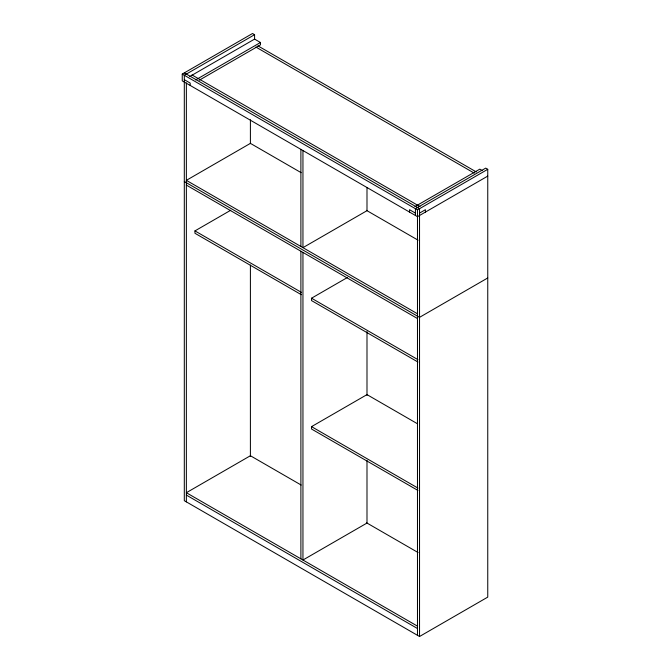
<?xml version="1.0" encoding="UTF-8"?>
<svg xmlns="http://www.w3.org/2000/svg" width="670" height="670" viewBox="0 0 670 670"><rect width="100%" height="100%" fill="white"/><g stroke="black" fill="none" stroke-linecap="round" stroke-linejoin="round"><path stroke-width="1" d="M487.752 176.101L417.477 216.67L182.248 80.861L182.248 74.077L252.523 33.5L254.583 34.689L254.583 39.538M254.583 34.689L184.309 75.258L184.309 500.691L419.537 636.5L487.752 597.112L487.752 169.309L485.691 168.12L415.417 208.697L415.417 215.489M189.711 76.556L254.583 39.103L260.463 42.495L260.463 44.873L199.199 80.249M195.59 79.948L260.463 42.495M301.358 294.716L194.953 233.277L194.953 230.899L230.731 210.246M414.948 206.595L479.812 169.142L482.333 170.599M182.248 74.077L417.477 209.886L487.752 169.309M419.537 213.11L425.416 209.71L425.416 212.089M417.946 362.026L311.533 300.587L311.533 298.209L347.311 277.556M487.752 277.958L419.537 317.346L184.309 181.536M417.946 490.448L311.533 429.018L311.533 426.639L366.993 394.622L417.494 423.775M257.9 45.845L476.328 171.947M255.84 47.026L474.268 173.136M191.997 74.948L419.99 206.578M184.309 72.888L419.537 208.697L419.537 636.5M184.309 79.671L190.188 83.072L190.188 85.45M415.417 213.11L409.538 209.71L409.538 212.089M301.157 172.676L250.404 143.372L186.361 180.347L417.477 313.778M366.415 210.346L418.08 240.178M186.361 185.096L417.477 318.535M194.953 230.899L301.358 292.338M311.533 298.209L417.946 359.648M311.533 426.639L417.946 488.078M301.157 485.038L250.404 455.734L186.361 492.71L417.477 626.149M366.415 522.717L418.08 552.541M186.361 495.088L417.477 628.519M417.477 209.886L417.477 635.311M366.993 187.709L366.993 210.681L302.949 247.657L302.949 150.549M366.993 331.575L366.993 395.401M366.993 460.273L366.993 523.052L302.949 560.019L302.949 252.406M300.889 149.36L300.889 246.468M300.889 251.225L300.889 558.83M250.404 119.763L250.404 143.673M250.404 265.035L250.404 456.53M186.361 82.946L186.361 501.88"/></g></svg>
